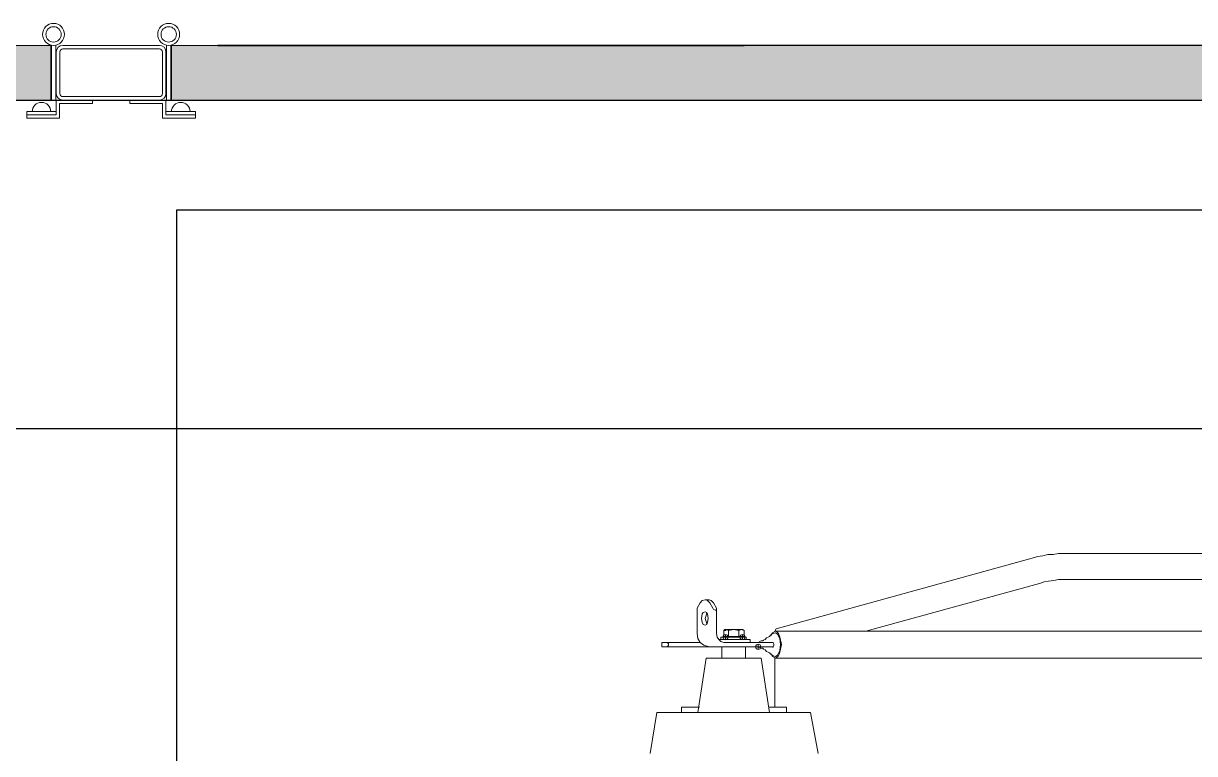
# Model space of a CAD drawing. Extents: x 758840 to 1108724, y -102573 to 143521.
# Drawn here: x 812365 to 813433, y 67136 to 67802 of the extents above; entities that cross this region are included whole.
import ezdxf

# ---------------------------------------------------------------- set-up
doc = ezdxf.new("R2010")
doc.units = 0
doc.header["$LTSCALE"] = 1000
doc.header["$MEASUREMENT"] = 0
for name, color, linetype in [('02电气-设备', 255, 'Continuous'), ('02电气-设备基础', 252, 'Continuous'), ('PDF_0', 7, 'Continuous')]:
    doc.layers.add(name, color=color, linetype=linetype)
doc.layers.add('细实线', color=3, linetype='Continuous', lineweight=5)

# ---------------------------------------------------------------- blocks, each defined once
blk = doc.blocks.new('2500KVA 变压器')
at = {"lineweight": -3}
blk.add_lwpolyline([(0, 0), (2400, 0), (2400, 1500), (0, 1500)], close=True, dxfattribs=at)
at = {"layer": 'PDF_0', "lineweight": 15}
for points in [[(848.9, 1186.3), (1591.5, 1186.3), (1596.2, 1186.3), (1601, 1185.6), (1605.8, 1185.6), (1610.5, 1184.3), (1615.3, 1183.6), (1620.1, 1182.2)], [(1620.1, 1182.2), (1853.5, 1117.5)], [(1591.5, 1162.5), (848.9, 1162.5)], [(1613.3, 1159.1), (1609.2, 1160.4), (1605.1, 1161.1), (1600.3, 1161.8), (1596.2, 1162.5), (1591.5, 1162.5)], [(1771.9, 1115.5), (1613.3, 1159.1)], [(1908, 1136.6), (1910.7, 1141.4), (1912.8, 1143.4), (1914.8, 1144.1)], [(1911.4, 1136.6), (1914.1, 1141.4), (1916.2, 1143.4), (1918.2, 1144.1)], [(1914.8, 1144.1), (1918.2, 1144.1)], [(1918.2, 1144.1), (1920.9, 1143.4), (1923, 1141.4), (1925.7, 1136.6), (1925.7, 1135.9)], [(1908, 1135.9), (1908, 1136.6)], [(1908, 1135.9), (1908, 1113.5)], [(1908.7, 1134.6), (1908, 1135.9)], [(1909.3, 1134.6), (1908.7, 1134.6)], [(1911.4, 1136.6), (1910.7, 1135.2), (1909.3, 1134.6)], [(1918.2, 1133.2), (1916.8, 1132.5), (1916.2, 1131.2), (1915.5, 1127.1)], [(1918.2, 1127.1), (1917.5, 1129.8), (1916.8, 1132.5)], [(1918.2, 1121), (1920.2, 1121.6), (1920.9, 1123.7), (1921.6, 1127.1), (1920.9, 1131.2), (1920.2, 1132.5), (1918.2, 1133.2)], [(1925.7, 1135.9), (1925.7, 1113.5)], [(1915.5, 1127.1), (1916.2, 1123.7), (1916.8, 1121.6), (1918.2, 1121)], [(1916.8, 1122.3), (1917.5, 1124.4), (1918.2, 1127.1)], [(1257.3, 1115.5), (1854.2, 1115.5)], [(1854.2, 1091), (1852.9, 1091.7), (1851.5, 1093), (1850.1, 1096.4), (1848.8, 1103.3), (1850.1, 1110.1), (1851.5, 1113.5), (1852.9, 1114.8), (1854.2, 1115.5)], [(1856.3, 1113.5), (1854.2, 1114.1), (1852.2, 1112.8), (1850.1, 1108.7)], [(1853.5, 1117.5), (1854.9, 1115.5)], [(1854.2, 1115.5), (1856.9, 1114.1), (1858.3, 1111.4)], [(1856.3, 1113.5), (1858.3, 1112.1), (1859.7, 1110.7), (1861, 1110.1), (1862.4, 1109.4), (1863.7, 1108), (1865.1, 1107.3), (1865.8, 1106.7), (1867.1, 1106.7)], [(1882.8, 1116.2), (1884.2, 1116.9)], [(1887.6, 1116.2), (1885.5, 1116.9), (1882.8, 1116.2)], [(1882.8, 1110.7), (1882.8, 1116.2)], [(1901.2, 1110.7), (1882.8, 1110.7)], [(1900.5, 1116.9), (1884.2, 1116.9)], [(1899.1, 1116.9), (1897.1, 1116.2), (1892.3, 1116.9), (1887.6, 1116.2)], [(1887.6, 1110.7), (1887.6, 1116.2)], [(1897.1, 1110.7), (1897.1, 1116.2)], [(1901.2, 1116.2), (1899.8, 1116.2), (1899.1, 1116.9)], [(1901.2, 1116.2), (1900.5, 1116.9)], [(1901.2, 1110.7), (1901.2, 1116.2)], [(1901.2, 1105.3), (1903.9, 1106), (1905.9, 1108), (1907.3, 1110.1), (1908, 1113.5)], [(1914.8, 1101.2), (1919.6, 1102.6), (1923, 1105.3), (1925, 1108.7), (1925.7, 1113.5)], [(1850.1, 1108.7), (1849.5, 1103.3), (1850.1, 1097.8)], [(1856.3, 1105.3), (1855.6, 1103.9)], [(1855.6, 1102.6), (1855.6, 1103.9)], [(1856.3, 1101.2), (1855.6, 1102.6)], [(1856.3, 1105.3), (1901.2, 1105.3)], [(1856.3, 1101.2), (1957.7, 1101.2)], [(1856.3, 1093), (1858.3, 1094.4), (1859.7, 1095.8), (1861, 1096.4), (1862.4, 1097.1), (1863.7, 1098.5), (1865.1, 1099.2), (1865.8, 1099.9), (1867.1, 1099.9), (1869.9, 1101.2)], [(1867.1, 1106.7), (1869.9, 1105.3), (1869.9, 1105.3)], [(1869.9, 1105.3), (1870.6, 1105.3)], [(1870.6, 1101.2), (1869.9, 1101.2)], [(1877.4, 1108), (1905.9, 1108)], [(1877.4, 1108), (1877.4, 1105.3)], [(1880.8, 1110.1), (1903.9, 1110.1)], [(1880.8, 1108), (1880.8, 1110.1)], [(1881.4, 1091), (1881.4, 1101.2)], [(1903.2, 1091), (1903.2, 1101.2)], [(1903.9, 1108), (1903.9, 1110.1)], [(1957.7, 1105.3), (1923, 1105.3)], [(1951.6, 1103.9), (1952.2, 1104.6), (1953.6, 1105.3)], [(1951.6, 1102.6), (1951.6, 1103.9)], [(1953.6, 1101.2), (1952.2, 1101.9), (1951.6, 1102.6)], [(1957.7, 1101.2), (1957.7, 1105.3)], [(1257.3, 1091), (1854.2, 1091)], [(1850.1, 1097.8), (1852.2, 1093.7), (1854.2, 1092.4), (1856.3, 1093)], [(1858.3, 1095.1), (1856.9, 1092.4), (1854.2, 1091)], [(1854.9, 1046.1), (1854.9, 1091)], [(1859.7, 1041.3), (1867.1, 1091)], [(1867.1, 1091), (1917.5, 1091)], [(1925, 1041.3), (1917.5, 1091)], [(1822.2, 1041.3), (1815.4, 1003.9)], [(1962.4, 1041.3), (1822.2, 1041.3)], [(1844, 1046.1), (1860.3, 1046.1)], [(1844, 1046.1), (1844, 1041.3)], [(1923.6, 1046.1), (1940, 1046.1)], [(1940, 1046.1), (1940, 1041.3)], [(1968.6, 1003.9), (1962.4, 1041.3)]]:
    blk.add_lwpolyline(points, dxfattribs=at)
for points in [[(1884.2, 1107.7), (1884.2, 1112.4), (1884.2, 1112.4)], [(1899.8, 1107.7), (1899.8, 1112.4), (1899.8, 1112.4)], [(1869.9, 1098.8), (1869.9, 1103.6), (1869.9, 1103.6)]]:
    blk.add_lwpolyline(points, close=True, dxfattribs=at)
for points in [[(1884.2, 1112.4), (1882.9, 1112.4), (1881.8, 1111.4), (1881.8, 1110.1), (1881.8, 1108.8), (1882.9, 1107.7), (1884.2, 1107.7), (1885.5, 1107.7), (1886.5, 1108.8), (1886.5, 1110.1), (1886.5, 1111.4), (1885.5, 1112.4), (1884.2, 1112.4)], [(1899.8, 1112.4), (1898.5, 1112.4), (1897.4, 1111.4), (1897.4, 1110.1), (1897.4, 1108.8), (1898.5, 1107.7), (1899.8, 1107.7), (1901.1, 1107.7), (1902.2, 1108.8), (1902.2, 1110.1), (1902.2, 1111.4), (1901.1, 1112.4), (1899.8, 1112.4)], [(1869.9, 1103.6), (1868.6, 1103.6), (1867.5, 1102.5), (1867.5, 1101.2), (1867.5, 1099.9), (1868.6, 1098.8), (1869.9, 1098.8), (1871.2, 1098.8), (1872.3, 1099.9), (1872.3, 1101.2), (1872.3, 1102.5), (1871.2, 1103.6), (1869.9, 1103.6)]]:
    blk.add_open_spline(points, degree=3, knots=[0, 0, 0, 0, 1, 1, 1, 2, 2, 2, 3, 3, 3, 4, 4, 4, 4], dxfattribs=at)
for points in [[(1856.4, 1105.3), (1856.5, 1105.3), (1856.5, 1105.3), (1856.6, 1105.3)], [(1856.6, 1100.5), (1856.5, 1100.5), (1856.5, 1100.5), (1856.4, 1100.6)]]:
    blk.add_open_spline(points, degree=3, dxfattribs=at)
for points in [[(1884.2, 1107.7), (1884.2, 1112.4), (1884.2, 1112.4)], [(1899.8, 1107.7), (1899.8, 1112.4), (1899.8, 1112.4)], [(1869.9, 1098.8), (1869.9, 1103.6), (1869.9, 1103.6)]]:
    blk.add_solid(points, dxfattribs=at)
blk = doc.blocks.new('BD4-PAL0101-LVPM-06')
at = {"ltscale": 5}
h = blk.add_hatch(dxfattribs=at)
h.set_pattern_fill('隔热材料01', color=8, scale=80, angle=45)
h.set_pattern_definition([(315, (-6392441.697, 4851822.73), (28.28427125, 28.28427125), [4.0142, -35.9858]), (315, (-6392462.887, 4851801.54), (28.28427125, 28.28427125), [4.0142, -35.9858]), (135, (-6392429.262, 4851796.78), (-28.28427125, -28.28427125), [4.0142, -35.9858]), (135, (-6392436.936, 4851789.106), (-28.28427125, -28.28427125), [4.0142, -35.9858]), (225, (-6392414.405, 4851802.546), (28.28427125, -28.28427125), [40.0194, 0.0194]), (180, (-6392423.72, 4851796.07), (-28.2842, 28.2842), [3.4144, -53.1542]), (161.56505, (-6392398.85, 4851824.354), (-28.284169758, 28.28429741), [2.244, -87.1988]), (161.56505, (-6392427.134, 4851796.07), (-28.284169758, 28.28429741), [2.244, -87.1988]), (198.43495, (-6392391.177, 4851825.773), (-28.28429741, 28.28416976), [4.488, -84.9548]), (198.43495, (-6392419.46, 4851797.49), (-28.28429741, 28.28416976), [4.488, -84.9548]), (108.43495, (-6392403.817, 4851827.902), (-28.28429741, 28.284169758), [21.3712, -68.0716]), (108.43495, (-6392432.101, 4851799.618), (-28.28429741, 28.284169758), [21.3712, -68.0716]), (161.56505, (-6392413.413, 4851851.015), (-28.284169758, 28.28429741), [2.244, -87.1988]), (161.56505, (-6392441.697, 4851822.73), (-28.284169758, 28.28429741), [2.244, -87.1988]), (180, (-6392443.826, 4851823.44), (-28.2842, 28.2842), [3.4144, -53.1542]), (198.43495, (-6392418.956, 4851851.724), (-28.28429741, 28.28416976), [4.488, -84.9548]), (198.43495, (-6392447.24, 4851823.44), (-28.28429741, 28.28416976), [4.488, -84.9548]), (90, (-6392463.597, 4851803.67), (-28.2842, 28.2842), [3.4144, -53.1542]), (108.43495, (-6392434.603, 4851829.825), (-28.28429741, 28.284169758), [2.244, -87.1988]), (108.43495, (-6392462.887, 4851801.54), (-28.28429741, 28.284169758), [2.244, -87.1988]), (71.56505, (-6392435.313, 4851835.37), (-28.28416976, 28.28429741), [4.488, -84.9548]), (71.56505, (-6392463.597, 4851807.084), (-28.28416976, 28.28429741), [4.488, -84.9548]), (161.56505, (-6392411.49, 4851820.229), (-28.284169758, 28.28429741), [21.3712, -68.0716]), (161.56505, (-6392439.774, 4851791.944), (-28.284169758, 28.28429741), [21.3712, -68.0716]), (90, (-6392436.226, 4851783.563), (-28.2842, 28.2842), [3.4144, -53.1542]), (108.43495, (-6392407.942, 4851815.261), (-28.28429741, 28.284169758), [2.244, -87.1988]), (108.43495, (-6392436.226, 4851786.977), (-28.28429741, 28.284169758), [2.244, -87.1988]), (71.56505, (-6392409.36, 4851807.59), (-28.28416976, 28.28429741), [4.488, -84.9548]), (71.56505, (-6392437.646, 4851779.305), (-28.28416976, 28.28429741), [4.488, -84.9548])])
h.paths.add_polyline_path([(1944777.6, 710163.1), (1944777.6, 710213.1), (1944212.1, 710213.1), (1944212.1, 710163.1)])
h.paths.add_polyline_path([(1945348.1, 710163.1), (1945348.1, 710213.1), (1944782.6, 710213.1), (1944782.6, 710163.1)])
h.paths.add_polyline_path([(1943209.6, 710213.1), (1944102.1, 710213.1), (1944102.1, 710163.1), (1943209.6, 710163.1)])
h.paths.add_polyline_path([(1942312.1, 710213.1), (1943204.6, 710213.1), (1943204.6, 710163.1), (1942312.1, 710163.1)])
h.paths.add_polyline_path([(1942202.1, 710163.1), (1941309.6, 710163.1), (1941309.6, 710213.1), (1942202.1, 710213.1)])
h.paths.add_polyline_path([(1941304.6, 710213.1), (1941304.6, 710163.1), (1940412.1, 710163.1), (1940412.1, 710213.1)])
h.paths.add_polyline_path([(1939209.6, 710213.1), (1940302.1, 710213.1), (1940302.1, 710163.1), (1939209.6, 710163.1)])
h.paths.add_polyline_path([(1939204.6, 710213.1), (1939204.6, 710163.1), (1938112.1, 710163.1), (1938112.1, 710213.1)])
h.paths.add_polyline_path([(1936804.6, 710213.1), (1938002.1, 710213.1), (1938002.1, 710163.1), (1936804.6, 710163.1)])
h.paths.add_polyline_path([(1936799.6, 710213.1), (1936799.6, 710163.1), (1935602.1, 710163.1), (1935602.1, 710213.1)])
h.paths.add_polyline_path([(1934199.6, 710213.1), (1935492.1, 710213.1), (1935492.1, 710163.1), (1934199.6, 710163.1)])
h.paths.add_polyline_path([(1934194.6, 710213.1), (1934194.6, 710163.1), (1932902.1, 710163.1), (1932902.1, 710213.1)])
h.paths.add_polyline_path([(1932792.1, 710213.1), (1931952.1, 710213.1), (1931952.1, 710163.1), (1932792.1, 710163.1)])
at = {"linetype": 'ByBlock', "lineweight": 15}
for p, q in [((1932792.1, 710213.1, 0), (1931952.1, 710213.1, 0)), ((1932792.1, 710163.1, 0), (1932792.1, 710213.1, 0)), ((1932902.1, 710163.1, 0), (1932902.1, 710213.1, 0)), ((1932902.1, 710213.1, 0), (1934194.6, 710213.1, 0)), ((1931952.1, 710163.1, 0), (1932792.1, 710163.1, 0)), ((1934194.6, 710163.1, 0), (1932902.1, 710163.1, 0))]:
    blk.add_line(p, q, dxfattribs=at)
at = {"linetype": 'Continuous', "lineweight": 15}
for p, q in [((1932771.1, 710212.9, 0), (1932771.1, 710212.9, 0)), ((1932949.8, 710212.5, 0), (1932949.8, 710212.5, 0))]:
    blk.add_line(p, q, dxfattribs=at)
at = {"lineweight": 15}
for p, q in [((1932792.6, 710163.1, 0), (1932792.6, 710213.3, 0)), ((1932796.6, 710163.1, 0), (1932796.6, 710213.3, 0)), ((1932897.6, 710163.1, 0), (1932897.6, 710213.3, 0)), ((1932901.6, 710163.1, 0), (1932901.6, 710213.3, 0)), ((1932800.3, 710169.1, 0), (1932800.3, 710207.1, 0)), ((1932796.6, 710163.1, 0), (1932792.6, 710163.1, 0)), ((1932797.1, 710149.6, 0), (1932797.1, 710163.1, 0)), ((1932797.1, 710163.1, 0), (1932830.1, 710163.1, 0)), ((1932800.1, 710160.1, 0), (1932800.1, 710146.6, 0)), ((1932800.1, 710160.1, 0), (1932830.1, 710160.1, 0)), ((1932830.1, 710163.1, 0), (1932830.1, 710160.1, 0)), ((1932897.1, 710163.1, 0), (1932864.1, 710163.1, 0)), ((1932864.1, 710163.1, 0), (1932864.1, 710160.1, 0)), ((1932894.1, 710160.1, 0), (1932864.1, 710160.1, 0)), ((1932894.1, 710160.1, 0), (1932894.1, 710146.6, 0)), ((1932897.1, 710149.6, 0), (1932897.1, 710163.1, 0)), ((1932901.6, 710163.1, 0), (1932897.6, 710163.1, 0)), ((1932770.1, 710149.6, 0), (1932770.1, 710152.6, 0)), ((1932770.1, 710152.6, 0), (1932797.1, 710152.6, 0)), ((1932770.1, 710149.6, 0), (1932797.1, 710149.6, 0)), ((1932770.1, 710146.6, 0), (1932770.1, 710149.6, 0)), ((1932797.1, 710149.6, 0), (1932770.1, 710149.6, 0)), ((1932800.1, 710146.6, 0), (1932770.1, 710146.6, 0)), ((1932797.1, 710153.4, 0), (1932797.1, 710149.6, 0)), ((1932800.1, 710146.6, 0), (1932797.1, 710146.6, 0)), ((1932800.1, 710149.6, 0), (1932800.1, 710146.6, 0)), ((1932894.1, 710149.6, 0), (1932894.1, 710146.6, 0)), ((1932894.1, 710146.6, 0), (1932924.1, 710146.6, 0)), ((1932894.1, 710146.6, 0), (1932897.1, 710146.6, 0)), ((1932897.1, 710153.4, 0), (1932897.1, 710149.6, 0)), ((1932924.1, 710152.6, 0), (1932897.1, 710152.6, 0)), ((1932924.1, 710149.6, 0), (1932897.1, 710149.6, 0)), ((1932897.1, 710149.6, 0), (1932924.1, 710149.6, 0)), ((1932924.1, 710149.6, 0), (1932924.1, 710152.6, 0)), ((1932924.1, 710146.6, 0), (1932924.1, 710149.6, 0))]:
    blk.add_line(p, q, dxfattribs=at)
blk.add_line((1933924.5, 710213.1, 0), (1932944.5, 710213.1, 0))
for centre, radius in [((1932794.6, 710223.1, 0), 10), ((1932794.6, 710223.1, 0), 7), ((1932899.6, 710223.1, 0), 10), ((1932899.6, 710223.1, 0), 7)]:
    blk.add_circle(centre, radius, dxfattribs=at)
for centre in [(1932783.6, 710152.6, 0), (1932910.6, 710152.6, 0)]:
    blk.add_arc(centre, 8.49, 0, 180, dxfattribs=at)
at = {"layer": '细实线', "lineweight": 15}
for p, q in [((1932891.1, 710213.1, 0), (1932803.1, 710213.1, 0)), ((1932891.1, 710209.9, 0), (1932803.1, 710209.9, 0)), ((1932797.1, 710207.1, 0), (1932797.1, 710169.1, 0)), ((1932893.9, 710169.1, 0), (1932893.9, 710207.1, 0)), ((1932897.1, 710169.1, 0), (1932897.1, 710207.1, 0)), ((1932803.1, 710166.3, 0), (1932891.1, 710166.3, 0)), ((1932803.1, 710163.1, 0), (1932891.1, 710163.1, 0))]:
    blk.add_line(p, q, dxfattribs=at)
for centre, radius, start, end in [((1932803.1, 710207.1, 0), 6, 90, 180), ((1932803.1, 710207.1, 0), 2.8, 90, 180), ((1932891.1, 710207.1, 0), 6, 0, 90), ((1932891.1, 710207.1, 0), 2.8, 0, 90), ((1932803.1, 710169.1, 0), 6, 180, 270), ((1932803.1, 710169.1, 0), 2.8, 180, 270), ((1932891.1, 710169.1, 0), 6, 270, 0), ((1932891.1, 710169.1, 0), 2.8, 270, 0)]:
    blk.add_arc(centre, radius, start, end, dxfattribs=at)
at = {"layer": '02电气-设备', "color": 5, "ltscale": 5, "xscale": -1}
blk.add_blockref('2500KVA 变压器', (1935307.1, 708563.1, 0), dxfattribs=at)
mesh = blk.add_polymesh((2, 7))
for k, corner in enumerate([(1932944.5, 710213.1, 0), (1932984.5, 710213.1, 0), (1933084.5, 710213.1, 0), (1933184.5, 710213.1, 0), (1933284.5, 710213.1, 0), (1933384.5, 710213.1, 0), (1933424.5, 710213.1, 0), (1932944.5, 710213.1, 200), (1932984.5, 710213.1, 200), (1933084.5, 710213.1, 200), (1933184.5, 710213.1, 200), (1933284.5, 710213.1, 200), (1933384.5, 710213.1, 200), (1933424.5, 710213.1, 200)]):
    mesh.set_mesh_vertex(divmod(k, 7), corner)

msp = doc.modelspace()

# ---------------------------------------------------------------- linework, layer by layer
at = {"layer": '02电气-设备基础'}
msp.add_lwpolyline([(826754.74, 67432.51), (792096.74, 67432.51), (792096.74, 67732.51), (826754.74, 67732.51)], close=True, dxfattribs=at)

# ---------------------------------------------------------------- block references
at = {"layer": '02电气-设备'}
msp.add_blockref('BD4-PAL0101-LVPM-06', (-1120402.03, -642430.61, 0), dxfattribs=at)

doc.saveas('drawing.dxf')
